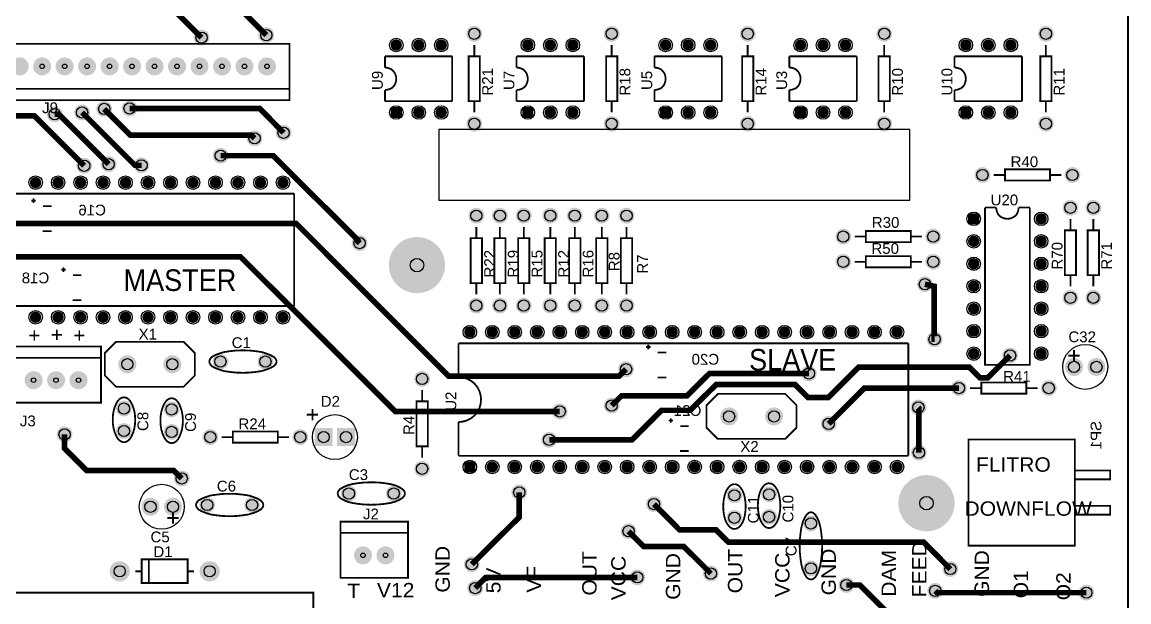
# Model space of a CAD drawing. Header units: inches. Extents: x 15 to 148, y 10 to 111.
# Drawn here: x 134.02 to 141.4, y 101.37 to 105.24 of the extents above; entities that cross this region are included whole.
import ezdxf

# ---------------------------------------------------------------- set-up
doc = ezdxf.new("R2010")
doc.units = ezdxf.units.IN
doc.header["$MEASUREMENT"] = 0
doc.layers.add('12632256', color=7, linetype='Continuous')
doc.layers.add('BLK_12AWG', color=7, linetype='Continuous')

# ---------------------------------------------------------------- blocks, each defined once
blk = doc.blocks.new('EPAD')
at = {"const_width": 0.5}
blk.add_lwpolyline([(-0.25, 0, 1), (0.25, 0, 1)], format="xyb", close=True, dxfattribs=at)
blk = doc.blocks.new('RPAD')
blk.add_trace([(-0.5, -0.5), (-0.5, 0.5), (0.5, -0.5), (0.5, 0.5)])
blk = doc.blocks.new('Tarjeta')
for points, const_width in [([(133.6854, 102.1532), (139.7294, 102.1532), (139.7294, 106.8212), (133.6854, 106.8212), (133.6854, 102.1532)], 0.008), ([(135.8974, 105.1762), (135.5124, 105.5612), (135.3614, 105.5612)], 0.025), ([(135.6094, 105.1652), (135.3704, 105.4042), (135.1974, 105.4042)], 0.025), ([(133.9004, 104.8872), (136.0004, 104.8872), (136.0004, 105.1372), (133.9004, 105.1372), (133.9004, 104.8872)], 0.008), ([(136.8224, 105.1322), (136.8224, 105.0822)], 0.008), ([(137.4334, 105.1322), (137.4334, 105.0822)], 0.008), ([(138.0384, 105.1322), (138.0384, 105.0822)], 0.008), ([(138.6454, 105.1322), (138.6454, 105.0822)], 0.008), ([(139.3644, 105.1322), (139.3644, 105.0822)], 0.008), ([(136.4254, 105.0322), (136.4254, 105.0822)], 0.008), ([(136.4254, 105.0822), (136.7244, 105.0822)], 0.008), ([(136.7244, 104.8822), (136.7244, 105.0822)], 0.008), ([(136.7974, 104.8822), (136.8474, 104.8822), (136.8474, 105.0822), (136.7974, 105.0822), (136.7974, 104.8822)], 0.008), ([(137.0104, 105.0322), (137.0104, 105.0822)], 0.008), ([(137.0104, 105.0822), (137.3104, 105.0822)], 0.008), ([(137.3104, 104.8822), (137.3104, 105.0822)], 0.008), ([(137.4084, 104.8822), (137.4584, 104.8822), (137.4584, 105.0822), (137.4084, 105.0822), (137.4084, 104.8822)], 0.008), ([(137.6234, 105.0322), (137.6234, 105.0822)], 0.008), ([(137.6234, 105.0822), (137.9234, 105.0822)], 0.008), ([(137.9234, 104.8822), (137.9234, 105.0822)], 0.008), ([(138.0134, 104.8822), (138.0634, 104.8822), (138.0634, 105.0822), (138.0134, 105.0822), (138.0134, 104.8822)], 0.008), ([(138.2234, 105.0322), (138.2234, 105.0822)], 0.008), ([(138.2234, 105.0822), (138.5234, 105.0822)], 0.008), ([(138.5234, 104.8822), (138.5234, 105.0822)], 0.008), ([(138.6204, 104.8822), (138.6704, 104.8822), (138.6704, 105.0822), (138.6204, 105.0822), (138.6204, 104.8822)], 0.008), ([(138.9584, 105.0322), (138.9584, 105.0822)], 0.008), ([(138.9584, 105.0822), (139.2584, 105.0822)], 0.008), ([(139.2584, 104.8822), (139.2584, 105.0822)], 0.008), ([(139.3394, 104.8822), (139.3894, 104.8822), (139.3894, 105.0822), (139.3394, 105.0822), (139.3394, 104.8822)], 0.008), ([(136.4754, 104.9822), (136.4744, 104.9922), (136.4714, 105.0022), (136.4674, 105.0102), (136.4614, 105.0172), (136.4544, 105.0242), (136.4454, 105.0282), (136.4354, 105.0312), (136.4254, 105.0322)], 0.008), ([(137.0604, 104.9822), (137.0594, 104.9922), (137.0564, 105.0022), (137.0524, 105.0102), (137.0464, 105.0172), (137.0394, 105.0242), (137.0304, 105.0282), (137.0204, 105.0312), (137.0104, 105.0322)], 0.008), ([(137.6734, 104.9822), (137.6724, 104.9922), (137.6694, 105.0022), (137.6654, 105.0102), (137.6594, 105.0172), (137.6524, 105.0242), (137.6434, 105.0282), (137.6334, 105.0312), (137.6234, 105.0322)], 0.008), ([(138.2734, 104.9822), (138.2724, 104.9922), (138.2694, 105.0022), (138.2654, 105.0102), (138.2594, 105.0172), (138.2524, 105.0242), (138.2434, 105.0282), (138.2334, 105.0312), (138.2234, 105.0322)], 0.008), ([(139.0084, 104.9822), (139.0074, 104.9922), (139.0044, 105.0022), (139.0004, 105.0102), (138.9944, 105.0172), (138.9874, 105.0242), (138.9784, 105.0282), (138.9684, 105.0312), (138.9584, 105.0322)], 0.008), ([(136.4754, 104.9822), (136.4744, 104.9722), (136.4714, 104.9622), (136.4674, 104.9532), (136.4614, 104.9462), (136.4544, 104.9402), (136.4454, 104.9362), (136.4354, 104.9332), (136.4254, 104.9322)], 0.008), ([(137.0604, 104.9822), (137.0594, 104.9722), (137.0564, 104.9622), (137.0524, 104.9532), (137.0464, 104.9462), (137.0394, 104.9402), (137.0304, 104.9362), (137.0204, 104.9332), (137.0104, 104.9322)], 0.008), ([(137.6734, 104.9822), (137.6724, 104.9722), (137.6694, 104.9622), (137.6654, 104.9532), (137.6594, 104.9462), (137.6524, 104.9402), (137.6434, 104.9362), (137.6334, 104.9332), (137.6234, 104.9322)], 0.008), ([(138.2734, 104.9822), (138.2724, 104.9722), (138.2694, 104.9622), (138.2654, 104.9532), (138.2594, 104.9462), (138.2524, 104.9402), (138.2434, 104.9362), (138.2334, 104.9332), (138.2234, 104.9322)], 0.008), ([(139.0084, 104.9822), (139.0074, 104.9722), (139.0044, 104.9622), (139.0004, 104.9532), (138.9944, 104.9462), (138.9874, 104.9402), (138.9784, 104.9362), (138.9684, 104.9332), (138.9584, 104.9322)], 0.008), ([(136.0004, 104.9372), (133.9004, 104.9372)], 0.008), ([(136.4254, 104.8822), (136.4254, 104.9322)], 0.008), ([(137.0104, 104.8822), (137.0104, 104.9322)], 0.008), ([(137.6234, 104.8822), (137.6234, 104.9322)], 0.008), ([(138.2234, 104.8822), (138.2234, 104.9322)], 0.008), ([(138.9584, 104.8822), (138.9584, 104.9322)], 0.008), ([(136.4254, 104.8822), (136.7244, 104.8822)], 0.008), ([(136.8224, 104.8822), (136.8224, 104.8322)], 0.008), ([(137.0104, 104.8822), (137.3104, 104.8822)], 0.008), ([(137.4334, 104.8822), (137.4334, 104.8322)], 0.008), ([(137.6234, 104.8822), (137.9234, 104.8822)], 0.008), ([(138.0384, 104.8822), (138.0384, 104.8322)], 0.008), ([(138.2234, 104.8822), (138.5234, 104.8822)], 0.008), ([(138.6454, 104.8822), (138.6454, 104.8322)], 0.008), ([(138.9584, 104.8822), (139.2584, 104.8822)], 0.008), ([(139.3644, 104.8822), (139.3644, 104.8322)], 0.008), ([(135.1964, 104.6022), (134.9744, 104.8242), (134.9564, 104.8242)], 0.025), ([(135.3424, 104.5972), (135.3134, 104.5972), (135.0784, 104.8322)], 0.025), ([(135.1764, 104.8482), (135.2934, 104.7312), (135.8304, 104.7312), (135.8454, 104.7172)], 0.025), ([(135.2894, 104.8502), (135.8674, 104.8502), (135.9744, 104.7422)], 0.025), ([(135.0874, 104.5952), (134.8654, 104.8172), (134.7044, 104.8172)], 0.025), ([(135.6944, 104.6402), (135.9274, 104.6402), (136.3044, 104.2652), (136.3044, 104.2592), (136.3124, 104.2512)], 0.025), ([(139.1324, 104.5542), (139.1824, 104.5542)], 0.008), ([(139.1824, 104.5292), (139.3824, 104.5292), (139.3824, 104.5792), (139.1824, 104.5792), (139.1824, 104.5292)], 0.008), ([(139.3824, 104.5542), (139.4324, 104.5542)], 0.008), ([(134.0214, 104.4712), (136.0214, 104.4712)], 0.008), ([(134.8724, 104.4402), (134.8524, 104.4402)], 0.008), ([(134.8624, 104.4302), (134.8624, 104.4502)], 0.008), ([(136.0214, 104.4712), (136.0214, 103.9712)], 0.008), ([(134.9424, 104.4152), (134.9044, 104.4152)], 0.008), ([(139.0934, 104.4092), (139.1434, 104.4092)], 0.008), ([(139.0934, 104.4092), (139.0934, 103.7092), (139.2934, 103.7092), (139.2934, 104.4092)], 0.008), ([(139.1934, 104.3592), (139.1834, 104.3602), (139.1734, 104.3632), (139.1644, 104.3672), (139.1574, 104.3732), (139.1514, 104.3802), (139.1474, 104.3892), (139.1444, 104.3992), (139.1434, 104.4092)], 0.008), ([(139.1934, 104.3592), (139.2034, 104.3602), (139.2134, 104.3632), (139.2214, 104.3672), (139.2294, 104.3732), (139.2354, 104.3802), (139.2394, 104.3892), (139.2424, 104.3992), (139.2434, 104.4092)], 0.008), ([(139.2434, 104.4092), (139.2934, 104.4092)], 0.008), ([(134.6664, 104.3732), (134.6664, 104.2922), (134.7684, 104.1902), (135.7824, 104.1902), (136.4714, 103.5022), (137.2024, 103.5022)], 0.025), ([(134.7734, 104.3382), (136.0304, 104.3382), (136.7084, 103.6592), (137.4664, 103.6592), (137.4974, 103.6902)], 0.025), ([(139.4734, 104.3082), (139.4734, 104.3582)], 0.008), ([(139.5754, 104.3582), (139.5754, 104.3082)], 0.008), ([(134.9424, 104.3042), (134.9034, 104.3042)], 0.008), ([(136.8314, 104.3232), (136.8314, 104.2732)], 0.008), ([(136.9364, 104.3232), (136.9364, 104.2732)], 0.008), ([(137.0424, 104.3232), (137.0424, 104.2732)], 0.008), ([(137.1604, 104.3232), (137.1604, 104.2732)], 0.008), ([(137.2694, 104.3232), (137.2694, 104.2732)], 0.008), ([(137.3894, 104.2732), (137.3894, 104.3232)], 0.008), ([(137.4994, 104.2732), (137.4994, 104.3232)], 0.008), ([(138.5634, 104.2552), (138.7634, 104.2552), (138.7634, 104.3052), (138.5634, 104.3052), (138.5634, 104.2552)], 0.008), ([(139.4484, 104.1082), (139.4984, 104.1082), (139.4984, 104.3082), (139.4484, 104.3082), (139.4484, 104.1082)], 0.008), ([(139.5504, 104.1082), (139.6004, 104.1082), (139.6004, 104.3082), (139.5504, 104.3082), (139.5504, 104.1082)], 0.008), ([(136.8064, 104.0732), (136.8564, 104.0732), (136.8564, 104.2732), (136.8064, 104.2732), (136.8064, 104.0732)], 0.008), ([(136.9114, 104.0732), (136.9614, 104.0732), (136.9614, 104.2732), (136.9114, 104.2732), (136.9114, 104.0732)], 0.008), ([(137.0174, 104.0732), (137.0674, 104.0732), (137.0674, 104.2732), (137.0174, 104.2732), (137.0174, 104.0732)], 0.008), ([(137.1354, 104.0732), (137.1854, 104.0732), (137.1854, 104.2732), (137.1354, 104.2732), (137.1354, 104.0732)], 0.008), ([(137.2444, 104.0732), (137.2944, 104.0732), (137.2944, 104.2732), (137.2444, 104.2732), (137.2444, 104.0732)], 0.008), ([(137.3644, 104.0732), (137.4144, 104.0732), (137.4144, 104.2732), (137.3644, 104.2732), (137.3644, 104.0732)], 0.008), ([(137.4744, 104.0732), (137.5244, 104.0732), (137.5244, 104.2732), (137.4744, 104.2732), (137.4744, 104.0732)], 0.008), ([(138.5634, 104.2802), (138.5134, 104.2802)], 0.008), ([(138.8134, 104.2802), (138.7634, 104.2802)], 0.008), ([(138.5634, 104.1432), (138.7634, 104.1432), (138.7634, 104.1932), (138.5634, 104.1932), (138.5634, 104.1432)], 0.008), ([(134.9954, 104.1232), (134.9954, 104.1432)], 0.008), ([(138.5134, 104.1682), (138.5634, 104.1682)], 0.008), ([(138.7634, 104.1682), (138.8134, 104.1682)], 0.008), ([(135.0054, 104.1332), (134.9854, 104.1332)], 0.008), ([(135.0754, 104.1082), (135.0374, 104.1082)], 0.008), ([(139.4734, 104.0582), (139.4734, 104.1082)], 0.008), ([(139.5754, 104.1082), (139.5754, 104.0582)], 0.008), ([(136.8314, 104.0732), (136.8314, 104.0232)], 0.008), ([(136.9364, 104.0732), (136.9364, 104.0232)], 0.008), ([(137.0424, 104.0732), (137.0424, 104.0232)], 0.008), ([(137.1604, 104.0732), (137.1604, 104.0232)], 0.008), ([(137.2694, 104.0732), (137.2694, 104.0232)], 0.008), ([(137.3894, 104.0232), (137.3894, 104.0732)], 0.008), ([(137.4994, 104.0232), (137.4994, 104.0732)], 0.008), ([(138.8264, 104.0682), (138.8674, 104.0592), (138.8674, 103.8232), (138.8694, 103.8232)], 0.025), ([(135.0754, 103.9972), (135.0364, 103.9972)], 0.008), ([(134.0214, 103.9712), (136.0214, 103.9712)], 0.008), ([(135.2294, 103.8122), (135.5294, 103.8122), (135.5794, 103.7622), (135.5794, 103.6622), (135.5294, 103.6122), (135.2294, 103.6122), (135.1794, 103.6622), (135.1794, 103.7622), (135.2294, 103.8122)], 0.008), ([(136.7524, 103.6552), (136.7524, 103.8052)], 0.008), ([(136.7524, 103.8052), (138.7524, 103.8052)], 0.008), ([(137.5964, 103.7792), (137.5964, 103.7992)], 0.008), ([(138.7524, 103.8052), (138.7524, 103.3052)], 0.008), ([(134.2624, 103.5412), (135.1624, 103.5412), (135.1624, 103.7912), (134.2624, 103.7912), (134.2624, 103.5412)], 0.008), ([(135.6434, 103.7242), (135.6464, 103.7342), (135.6544, 103.7442), (135.6684, 103.7522), (135.6864, 103.7592), (135.7084, 103.7662), (135.7344, 103.7702), (135.7624, 103.7732), (135.7934, 103.7742)], 0.008), ([(135.9434, 103.7242), (135.9404, 103.7342), (135.9314, 103.7442), (135.9174, 103.7522), (135.8994, 103.7592), (135.8774, 103.7662), (135.8524, 103.7702), (135.8244, 103.7732), (135.7934, 103.7742)], 0.008), ([(137.1554, 103.3762), (137.5244, 103.3762), (137.6554, 103.5072), (137.7824, 103.5072), (137.8984, 103.6222), (138.2484, 103.6222), (138.3064, 103.5642), (138.3964, 103.5642), (138.5314, 103.6992), (139.0244, 103.6992), (139.0724, 103.6512), (139.1054, 103.6512), (139.2054, 103.7512)], 0.025), ([(137.6064, 103.7892), (137.5864, 103.7892)], 0.008), ([(137.6764, 103.7642), (137.6384, 103.7642)], 0.008), ([(139.4644, 103.7502), (139.5144, 103.7502)], 0.008), ([(139.4894, 103.7752), (139.4894, 103.7252)], 0.008), ([(134.2624, 103.7412), (135.1624, 103.7412)], 0.008), ([(135.6434, 103.7242), (135.6464, 103.7142), (135.6544, 103.7042), (135.6684, 103.6962), (135.6864, 103.6892), (135.7084, 103.6822), (135.7344, 103.6782), (135.7624, 103.6752), (135.7934, 103.6742)], 0.008), ([(135.9434, 103.7242), (135.9404, 103.7142), (135.9314, 103.7042), (135.9174, 103.6962), (135.8994, 103.6892), (135.8774, 103.6822), (135.8524, 103.6782), (135.8244, 103.6752), (135.7934, 103.6742)], 0.008), ([(136.8524, 103.5552), (136.8504, 103.5752), (136.8444, 103.5942), (136.8354, 103.6112), (136.8234, 103.6262), (136.8084, 103.6382), (136.7914, 103.6472), (136.7724, 103.6532), (136.7524, 103.6552)], 0.008), ([(138.3104, 103.6712), (137.8684, 103.6712), (137.7694, 103.5722), (137.4774, 103.5722), (137.4334, 103.5282)], 0.025), ([(137.6764, 103.6532), (137.6374, 103.6532)], 0.008), ([(138.9774, 103.6062), (138.5574, 103.6062), (138.3984, 103.4472)], 0.025), ([(139.0274, 103.6062), (139.0774, 103.6062)], 0.008), ([(139.0774, 103.5812), (139.2774, 103.5812), (139.2774, 103.6312), (139.0774, 103.6312), (139.0774, 103.5812)], 0.008), ([(139.2774, 103.6062), (139.3274, 103.6062)], 0.008), ([(135.2644, 103.5652), (135.2544, 103.5632), (135.2444, 103.5572), (135.2364, 103.5482), (135.2294, 103.5362), (135.2234, 103.5212), (135.2184, 103.5042), (135.2154, 103.4852), (135.2144, 103.4652)], 0.008), ([(135.2644, 103.5652), (135.2744, 103.5632), (135.2844, 103.5572), (135.2924, 103.5482), (135.2994, 103.5362), (135.3054, 103.5212), (135.3104, 103.5042), (135.3134, 103.4852), (135.3144, 103.4652)], 0.008), ([(135.4764, 103.5612), (135.4664, 103.5592), (135.4564, 103.5532), (135.4484, 103.5442), (135.4414, 103.5322), (135.4354, 103.5172), (135.4304, 103.5002), (135.4274, 103.4812), (135.4264, 103.4612)], 0.008), ([(135.4764, 103.5612), (135.4864, 103.5592), (135.4964, 103.5532), (135.5044, 103.5442), (135.5114, 103.5322), (135.5174, 103.5172), (135.5224, 103.5002), (135.5254, 103.4812), (135.5264, 103.4612)], 0.008), ([(136.5904, 103.5472), (136.5904, 103.5972)], 0.008), ([(136.8524, 103.5552), (136.8504, 103.5342), (136.8444, 103.5152), (136.8354, 103.4982), (136.8234, 103.4842), (136.8084, 103.4722), (136.7914, 103.4632), (136.7724, 103.4572), (136.7524, 103.4552)], 0.008), ([(138.2054, 103.3802), (137.9054, 103.3802), (137.8554, 103.4302), (137.8554, 103.5302), (137.9054, 103.5802), (138.2054, 103.5802), (138.2554, 103.5302), (138.2554, 103.4302), (138.2054, 103.3802)], 0.008), ([(136.1024, 103.5132), (136.1024, 103.4632)], 0.008), ([(136.5654, 103.3472), (136.6154, 103.3472), (136.6154, 103.5472), (136.5654, 103.5472), (136.5654, 103.3472)], 0.008), ([(138.7994, 103.3192), (138.7994, 103.5182), (138.7974, 103.5202)], 0.025), ([(135.2644, 103.3652), (135.2544, 103.3672), (135.2444, 103.3732), (135.2364, 103.3822), (135.2294, 103.3942), (135.2234, 103.4092), (135.2184, 103.4262), (135.2154, 103.4452), (135.2144, 103.4652)], 0.008), ([(135.2644, 103.3652), (135.2744, 103.3672), (135.2844, 103.3732), (135.2924, 103.3822), (135.2994, 103.3942), (135.3054, 103.4092), (135.3104, 103.4262), (135.3134, 103.4452), (135.3144, 103.4652)], 0.008), ([(135.4764, 103.3612), (135.4664, 103.3632), (135.4564, 103.3692), (135.4484, 103.3782), (135.4414, 103.3902), (135.4354, 103.4052), (135.4304, 103.4222), (135.4274, 103.4412), (135.4264, 103.4612)], 0.008), ([(135.4764, 103.3612), (135.4864, 103.3632), (135.4964, 103.3692), (135.5044, 103.3782), (135.5114, 103.3902), (135.5174, 103.4052), (135.5224, 103.4222), (135.5254, 103.4412), (135.5264, 103.4612)], 0.008), ([(136.0774, 103.4882), (136.1274, 103.4882)], 0.008), ([(136.7524, 103.3052), (136.7524, 103.4552)], 0.008), ([(137.7064, 103.4622), (137.6864, 103.4622)], 0.008), ([(137.6964, 103.4522), (137.6964, 103.4722)], 0.008), ([(135.0004, 103.4002), (135.0004, 103.3382), (135.0994, 103.2392), (135.4854, 103.2392), (135.5214, 103.2042)], 0.025), ([(135.7484, 103.3632), (135.9484, 103.3632), (135.9484, 103.4132), (135.7484, 103.4132), (135.7484, 103.3632)], 0.008), ([(137.7764, 103.4372), (137.7384, 103.4372)], 0.008), ([(135.6984, 103.3882), (135.7484, 103.3882)], 0.008), ([(135.9484, 103.3882), (135.9984, 103.3882)], 0.008), ([(139.0204, 102.9052), (139.4934, 102.9052), (139.4934, 103.3772), (139.0204, 103.3772), (139.0204, 102.9052)], 0.008), ([(136.5904, 103.2972), (136.5904, 103.3472)], 0.008), ([(137.7764, 103.3262), (137.7374, 103.3262)], 0.008), ([(136.7524, 103.3052), (138.7524, 103.3052)], 0.008), ([(139.4934, 103.2002), (139.6504, 103.2002), (139.6504, 103.2392), (139.4934, 103.2392), (139.4934, 103.2002)], 0.008), ([(136.2144, 103.1372), (136.2174, 103.1472), (136.2254, 103.1572), (136.2394, 103.1652), (136.2574, 103.1732), (136.2794, 103.1792), (136.3054, 103.1832), (136.3334, 103.1862), (136.3644, 103.1872)], 0.008), ([(136.5144, 103.1372), (136.5114, 103.1472), (136.5024, 103.1572), (136.4894, 103.1652), (136.4714, 103.1732), (136.4494, 103.1792), (136.4234, 103.1832), (136.3954, 103.1862), (136.3644, 103.1872)], 0.008), ([(137.9794, 103.1792), (137.9694, 103.1772), (137.9594, 103.1712), (137.9514, 103.1622), (137.9434, 103.1502), (137.9374, 103.1352), (137.9334, 103.1182), (137.9304, 103.0992), (137.9294, 103.0792)], 0.008), ([(137.9794, 103.1792), (137.9894, 103.1772), (137.9994, 103.1712), (138.0074, 103.1622), (138.0154, 103.1502), (138.0214, 103.1352), (138.0254, 103.1182), (138.0284, 103.0992), (138.0294, 103.0792)], 0.008), ([(138.1334, 103.1832), (138.1234, 103.1812), (138.1134, 103.1752), (138.1054, 103.1662), (138.0974, 103.1542), (138.0914, 103.1392), (138.0874, 103.1222), (138.0844, 103.1032), (138.0834, 103.0832)], 0.008), ([(138.1334, 103.1832), (138.1434, 103.1812), (138.1534, 103.1752), (138.1614, 103.1662), (138.1694, 103.1542), (138.1754, 103.1392), (138.1794, 103.1222), (138.1824, 103.1032), (138.1834, 103.0832)], 0.008), ([(135.5844, 103.0862), (135.5874, 103.0962), (135.5954, 103.1062), (135.6094, 103.1142), (135.6274, 103.1212), (135.6494, 103.1282), (135.6754, 103.1322), (135.7034, 103.1352), (135.7344, 103.1362)], 0.008), ([(135.8844, 103.0862), (135.8814, 103.0962), (135.8724, 103.1062), (135.8594, 103.1142), (135.8414, 103.1212), (135.8194, 103.1282), (135.7934, 103.1322), (135.7654, 103.1352), (135.7344, 103.1362)], 0.008), ([(136.2144, 103.1372), (136.2174, 103.1272), (136.2254, 103.1172), (136.2394, 103.1092), (136.2574, 103.1012), (136.2794, 103.0952), (136.3054, 103.0912), (136.3334, 103.0882), (136.3644, 103.0872)], 0.008), ([(136.5144, 103.1372), (136.5114, 103.1272), (136.5024, 103.1172), (136.4894, 103.1092), (136.4714, 103.1012), (136.4494, 103.0952), (136.4234, 103.0912), (136.3954, 103.0882), (136.3644, 103.0872)], 0.008), ([(136.8114, 102.8222), (137.0224, 103.0322), (137.0224, 103.1422)], 0.025), ([(135.5844, 103.0862), (135.5874, 103.0762), (135.5954, 103.0662), (135.6094, 103.0582), (135.6274, 103.0512), (135.6494, 103.0442), (135.6754, 103.0402), (135.7034, 103.0372), (135.7344, 103.0362)], 0.008), ([(135.8844, 103.0862), (135.8814, 103.0762), (135.8724, 103.0662), (135.8594, 103.0582), (135.8414, 103.0512), (135.8194, 103.0442), (135.7934, 103.0402), (135.7654, 103.0372), (135.7344, 103.0362)], 0.008), ([(138.9394, 102.8012), (138.8204, 102.9212), (137.9524, 102.9212), (137.8974, 102.9752), (137.7354, 102.9752), (137.6214, 103.0902)], 0.025), ([(137.9794, 102.9792), (137.9694, 102.9812), (137.9594, 102.9872), (137.9514, 102.9962), (137.9434, 103.0082), (137.9374, 103.0232), (137.9334, 103.0402), (137.9304, 103.0592), (137.9294, 103.0792)], 0.008), ([(137.9794, 102.9792), (137.9894, 102.9812), (137.9994, 102.9872), (138.0074, 102.9962), (138.0154, 103.0082), (138.0214, 103.0232), (138.0254, 103.0402), (138.0284, 103.0592), (138.0294, 103.0792)], 0.008), ([(138.1334, 102.9832), (138.1234, 102.9852), (138.1134, 102.9912), (138.1054, 103.0002), (138.0974, 103.0122), (138.0914, 103.0272), (138.0874, 103.0442), (138.0844, 103.0632), (138.0834, 103.0832)], 0.008), ([(138.1334, 102.9832), (138.1434, 102.9852), (138.1534, 102.9912), (138.1614, 103.0002), (138.1694, 103.0122), (138.1754, 103.0272), (138.1794, 103.0442), (138.1824, 103.0632), (138.1834, 103.0832)], 0.008), ([(139.4934, 103.0432), (139.6504, 103.0432), (139.6504, 103.0822), (139.4934, 103.0822), (139.4934, 103.0432)], 0.008), ([(135.5074, 103.0282), (135.4574, 103.0282)], 0.008), ([(135.4824, 103.0032), (135.4824, 103.0532)], 0.008), ([(136.2274, 102.7622), (136.5274, 102.7622), (136.5274, 103.0122), (136.2274, 103.0122), (136.2274, 102.7622)], 0.008), ([(138.3194, 103.0542), (138.3144, 103.0532), (138.3094, 103.0512), (138.2994, 103.0422), (138.2914, 103.0292), (138.2834, 103.0112), (138.2774, 102.9882), (138.2734, 102.9632), (138.2704, 102.9352), (138.2694, 102.9042)], 0.008), ([(138.3194, 103.0542), (138.3244, 103.0532), (138.3294, 103.0512), (138.3394, 103.0422), (138.3474, 103.0292), (138.3554, 103.0112), (138.3614, 102.9882), (138.3654, 102.9632), (138.3684, 102.9352), (138.3694, 102.9042)], 0.008), ([(136.2274, 102.9622), (136.5274, 102.9622)], 0.008), ([(137.8744, 102.7812), (137.7544, 102.9012), (137.5764, 102.9012), (137.5084, 102.9692)], 0.025), ([(138.3194, 102.7542), (138.3094, 102.7572), (138.2994, 102.7652), (138.2914, 102.7792), (138.2834, 102.7972), (138.2774, 102.8192), (138.2734, 102.8452), (138.2704, 102.8732), (138.2694, 102.9042)], 0.008), ([(138.3194, 102.7542), (138.3294, 102.7572), (138.3394, 102.7652), (138.3474, 102.7792), (138.3554, 102.7972), (138.3614, 102.8192), (138.3654, 102.8452), (138.3684, 102.8732), (138.3694, 102.9042)], 0.008), ([(135.3434, 102.7392), (135.5474, 102.7392), (135.5474, 102.8442), (135.3434, 102.8442), (135.3434, 102.7392)], 0.008), ([(135.3754, 102.8432), (135.3754, 102.7402)], 0.008), ([(135.3154, 102.7912), (135.3434, 102.7912)], 0.008), ([(135.5474, 102.7912), (135.5754, 102.7912)], 0.008), ([(137.5474, 102.7642), (136.8734, 102.7642), (136.8264, 102.7162)], 0.025), ([(138.4774, 102.7302), (138.5374, 102.7302), (138.6504, 102.6172), (138.7104, 102.5572), (139.2524, 102.5572)], 0.025), ([(134.7284, 102.2082), (136.1064, 102.2082), (136.1064, 102.6962), (134.7284, 102.6962), (134.7284, 102.2082)], 0.008), ([(139.5444, 102.6962), (138.8804, 102.6962), (138.8724, 102.7042)], 0.025)]:
    blk.add_lwpolyline(points, dxfattribs=dict(const_width=const_width))
blk.add_lwpolyline([(136.6644, 104.4422), (138.7594, 104.4422), (138.7594, 104.7562), (136.6644, 104.7562), (136.6644, 104.4422)])
for centre, radius in [((135.6094, 105.1652), 0.025), ((135.8974, 105.1762), 0.025), ((136.8224, 105.1822), 0.025), ((137.4334, 105.1822), 0.025), ((138.0384, 105.1822), 0.025), ((138.6454, 105.1822), 0.025), ((139.3644, 105.1822), 0.025), ((136.4754, 105.1322), 0.03), ((136.5754, 105.1322), 0.03), ((136.6754, 105.1322), 0.03), ((137.0604, 105.1322), 0.03), ((137.1604, 105.1322), 0.03), ((137.2604, 105.1322), 0.03), ((137.6734, 105.1322), 0.03), ((137.7734, 105.1322), 0.03), ((137.8734, 105.1322), 0.03), ((138.2734, 105.1322), 0.03), ((138.3734, 105.1322), 0.03), ((138.4734, 105.1322), 0.03), ((139.0084, 105.1322), 0.03), ((139.1084, 105.1322), 0.03), ((139.2084, 105.1322), 0.03), ((134.9004, 105.0372), 0.01), ((135.0004, 105.0372), 0.01), ((135.1004, 105.0372), 0.01), ((135.2004, 105.0372), 0.01), ((135.3004, 105.0372), 0.01), ((135.4004, 105.0372), 0.01), ((135.5004, 105.0372), 0.01), ((135.6004, 105.0372), 0.01), ((135.7004, 105.0372), 0.01), ((135.8004, 105.0372), 0.01), ((135.9004, 105.0372), 0.01), ((134.9564, 104.8242), 0.025), ((135.0784, 104.8322), 0.025), ((135.1764, 104.8482), 0.025), ((135.2894, 104.8502), 0.025), ((136.4754, 104.8322), 0.03), ((136.5754, 104.8322), 0.03), ((136.6754, 104.8322), 0.03), ((137.0604, 104.8322), 0.03), ((137.1604, 104.8322), 0.03), ((137.2604, 104.8322), 0.03), ((137.6734, 104.8322), 0.03), ((137.7734, 104.8322), 0.03), ((137.8734, 104.8322), 0.03), ((138.2734, 104.8322), 0.03), ((138.3734, 104.8322), 0.03), ((138.4734, 104.8322), 0.03), ((139.0084, 104.8322), 0.03), ((139.1084, 104.8322), 0.03), ((139.2084, 104.8322), 0.03), ((136.8224, 104.7822), 0.025), ((137.4334, 104.7822), 0.025), ((138.0384, 104.7822), 0.025), ((138.6454, 104.7822), 0.025), ((139.3644, 104.7822), 0.025), ((135.8454, 104.7172), 0.025), ((135.9744, 104.7422), 0.025), ((135.6944, 104.6402), 0.025), ((135.0874, 104.5952), 0.025), ((135.1964, 104.6022), 0.025), ((135.3424, 104.5972), 0.025), ((134.8714, 104.5202), 0.03), ((134.9714, 104.5202), 0.03), ((135.0714, 104.5202), 0.03), ((135.1714, 104.5202), 0.03), ((135.2714, 104.5202), 0.03), ((135.3714, 104.5202), 0.03), ((135.4714, 104.5202), 0.03), ((135.5714, 104.5202), 0.03), ((135.6714, 104.5202), 0.03), ((135.7714, 104.5202), 0.03), ((135.8714, 104.5202), 0.03), ((135.9714, 104.5202), 0.03), ((139.0824, 104.5542), 0.025), ((139.4824, 104.5542), 0.025), ((136.8314, 104.3732), 0.025), ((136.9364, 104.3732), 0.025), ((137.0424, 104.3732), 0.025), ((137.1604, 104.3732), 0.025), ((137.2694, 104.3732), 0.025), ((137.3894, 104.3732), 0.025), ((137.4994, 104.3732), 0.025), ((139.4734, 104.4082), 0.025), ((139.5754, 104.4082), 0.025), ((139.0434, 104.3592), 0.03), ((139.3434, 104.3592), 0.03), ((138.4634, 104.2802), 0.025), ((138.8634, 104.2802), 0.025), ((136.3124, 104.2512), 0.025), ((139.0434, 104.2592), 0.03), ((139.3434, 104.2592), 0.03), ((136.5674, 104.1532), 0.03), ((138.4634, 104.1682), 0.025), ((138.8634, 104.1682), 0.025), ((139.0434, 104.1592), 0.03), ((139.3434, 104.1592), 0.03), ((138.8264, 104.0682), 0.025), ((139.0434, 104.0592), 0.03), ((139.3434, 104.0592), 0.03), ((139.4734, 104.0082), 0.025), ((139.5754, 104.0082), 0.025), ((134.8714, 103.9212), 0.03), ((134.9714, 103.9212), 0.03), ((135.0714, 103.9212), 0.03), ((135.1714, 103.9212), 0.03), ((135.2714, 103.9212), 0.03), ((135.3714, 103.9212), 0.03), ((135.4714, 103.9212), 0.03), ((135.5714, 103.9212), 0.03), ((135.6714, 103.9212), 0.03), ((135.7714, 103.9212), 0.03), ((135.8714, 103.9212), 0.03), ((135.9714, 103.9212), 0.03), ((136.8314, 103.9732), 0.025), ((136.9364, 103.9732), 0.025), ((137.0424, 103.9732), 0.025), ((137.1604, 103.9732), 0.025), ((137.2694, 103.9732), 0.025), ((137.3894, 103.9732), 0.025), ((137.4994, 103.9732), 0.025), ((139.0434, 103.9592), 0.03), ((139.3434, 103.9592), 0.03), ((136.8024, 103.8552), 0.03), ((136.9024, 103.8552), 0.03), ((137.0024, 103.8552), 0.03), ((137.1024, 103.8552), 0.03), ((137.2024, 103.8552), 0.03), ((137.3024, 103.8552), 0.03), ((137.4024, 103.8552), 0.03), ((137.5024, 103.8552), 0.03), ((137.6024, 103.8552), 0.03), ((137.7024, 103.8552), 0.03), ((137.8024, 103.8552), 0.03), ((137.9024, 103.8552), 0.03), ((138.0024, 103.8552), 0.03), ((138.1024, 103.8552), 0.03), ((138.2024, 103.8552), 0.03), ((138.3024, 103.8552), 0.03), ((138.4024, 103.8552), 0.03), ((138.5024, 103.8552), 0.03), ((138.6024, 103.8552), 0.03), ((138.7024, 103.8552), 0.03), ((139.0434, 103.8592), 0.03), ((139.3434, 103.8592), 0.03), ((138.8694, 103.8232), 0.025), ((139.0434, 103.7592), 0.03), ((139.2054, 103.7512), 0.025), ((139.3434, 103.7592), 0.03), ((135.2794, 103.7122), 0.025), ((135.4794, 103.7122), 0.025), ((135.6934, 103.7242), 0.025), ((135.8934, 103.7242), 0.025), ((137.4974, 103.6902), 0.025), ((139.4894, 103.7002), 0.025), ((139.5894, 103.7002), 0.025), ((136.5904, 103.6472), 0.025), ((138.3104, 103.6712), 0.025), ((134.8624, 103.6412), 0.01), ((134.9624, 103.6412), 0.01), ((135.0624, 103.6412), 0.01), ((138.9774, 103.6062), 0.025), ((139.3774, 103.6062), 0.025), ((135.2644, 103.5152), 0.025), ((135.4764, 103.5112), 0.025), ((137.2024, 103.5022), 0.025), ((137.4334, 103.5282), 0.025), ((138.7974, 103.5202), 0.025), ((137.9554, 103.4802), 0.025), ((138.1554, 103.4802), 0.025), ((138.3984, 103.4472), 0.025), ((135.0004, 103.4002), 0.025), ((135.2644, 103.4152), 0.025), ((135.4764, 103.4112), 0.025), ((135.6484, 103.3882), 0.025), ((136.0484, 103.3882), 0.025), ((136.1524, 103.3882), 0.025), ((136.2524, 103.3882), 0.025), ((137.1554, 103.3762), 0.025), ((138.7994, 103.3192), 0.025), ((136.5904, 103.2472), 0.025), ((136.8024, 103.2552), 0.03), ((136.9024, 103.2552), 0.03), ((137.0024, 103.2552), 0.03), ((137.1024, 103.2552), 0.03), ((137.2024, 103.2552), 0.03), ((137.3024, 103.2552), 0.03), ((137.4024, 103.2552), 0.03), ((137.5024, 103.2552), 0.03), ((137.6024, 103.2552), 0.03), ((137.7024, 103.2552), 0.03), ((137.8024, 103.2552), 0.03), ((137.9024, 103.2552), 0.03), ((138.0024, 103.2552), 0.03), ((138.1024, 103.2552), 0.03), ((138.2024, 103.2552), 0.03), ((138.3024, 103.2552), 0.03), ((138.4024, 103.2552), 0.03), ((138.5024, 103.2552), 0.03), ((138.6024, 103.2552), 0.03), ((138.7024, 103.2552), 0.03), ((135.5214, 103.2042), 0.025), ((137.0224, 103.1422), 0.025), ((136.2644, 103.1372), 0.025), ((136.4644, 103.1372), 0.025), ((137.6214, 103.0902), 0.025), ((137.9794, 103.1292), 0.025), ((138.1334, 103.1332), 0.025), ((138.8334, 103.0942), 0.03), ((135.3824, 103.0782), 0.025), ((135.4824, 103.0782), 0.025), ((135.6344, 103.0862), 0.025), ((135.8344, 103.0862), 0.025), ((137.9794, 103.0292), 0.025), ((138.1334, 103.0332), 0.025), ((138.3194, 103.0042), 0.025), ((137.5084, 102.9692), 0.025), ((136.3274, 102.8622), 0.01), ((136.4274, 102.8622), 0.01), ((136.8114, 102.8222), 0.025), ((138.3194, 102.8042), 0.025), ((138.9394, 102.8012), 0.025), ((135.2454, 102.7912), 0.025), ((135.6454, 102.7912), 0.025), ((137.5474, 102.7642), 0.025), ((137.8744, 102.7812), 0.025), ((136.8264, 102.7162), 0.025), ((138.4774, 102.7302), 0.025), ((138.8724, 102.7042), 0.025), ((139.5444, 102.6962), 0.025)]:
    blk.add_circle(centre, radius)
at = {"layer": '12632256'}
for centre, radius in [((139.5394, 103.7002), 0.1), ((136.2024, 103.3882), 0.1), ((136.2024, 103.3882), 0), ((135.4324, 103.0782), 0.1)]:
    blk.add_circle(centre, radius, dxfattribs=at)
for name, p, xscale, yscale in [('EPAD', (135.6094, 105.1652), 0.07, 0.07), ('EPAD', (135.8974, 105.1762), 0.07, 0.07), ('EPAD', (136.8224, 105.1822), 0.07, 0.07), ('EPAD', (137.4334, 105.1822), 0.07, 0.07), ('EPAD', (138.0384, 105.1822), 0.07, 0.07), ('EPAD', (138.6454, 105.1822), 0.07, 0.07), ('EPAD', (139.3644, 105.1822), 0.07, 0.07), ('EPAD', (136.4754, 105.1322), 0.05, 0.05), ('EPAD', (136.5754, 105.1322), 0.05, 0.05), ('EPAD', (136.6754, 105.1322), 0.05, 0.05), ('EPAD', (137.0604, 105.1322), 0.05, 0.05), ('EPAD', (137.1604, 105.1322), 0.05, 0.05), ('EPAD', (137.2604, 105.1322), 0.05, 0.05), ('EPAD', (137.6734, 105.1322), 0.05, 0.05), ('EPAD', (137.7734, 105.1322), 0.05, 0.05), ('EPAD', (137.8734, 105.1322), 0.05, 0.05), ('EPAD', (138.2734, 105.1322), 0.05, 0.05), ('EPAD', (138.3734, 105.1322), 0.05, 0.05), ('EPAD', (138.4734, 105.1322), 0.05, 0.05), ('EPAD', (139.0084, 105.1322), 0.05, 0.05), ('EPAD', (139.1084, 105.1322), 0.05, 0.05), ('EPAD', (139.2084, 105.1322), 0.05, 0.05), ('EPAD', (134.8004, 105.0372), 0.08, 0.08), ('EPAD', (134.9004, 105.0372), 0.08, 0.08), ('EPAD', (135.0004, 105.0372), 0.08, 0.08), ('EPAD', (135.1004, 105.0372), 0.08, 0.08), ('EPAD', (135.2004, 105.0372), 0.08, 0.08), ('EPAD', (135.3004, 105.0372), 0.08, 0.08), ('EPAD', (135.4004, 105.0372), 0.08, 0.08), ('EPAD', (135.5004, 105.0372), 0.08, 0.08), ('EPAD', (135.6004, 105.0372), 0.08, 0.08), ('EPAD', (135.7004, 105.0372), 0.08, 0.08), ('EPAD', (135.8004, 105.0372), 0.08, 0.08), ('EPAD', (135.9004, 105.0372), 0.08, 0.08), ('EPAD', (135.2894, 104.8502), 0.07, 0.07), ('EPAD', (134.9564, 104.8242), 0.07, 0.07), ('EPAD', (135.0784, 104.8322), 0.07, 0.07), ('EPAD', (135.1764, 104.8482), 0.07, 0.07), ('RPAD', (136.4754, 104.8322), 0.05, 0.05), ('EPAD', (136.5754, 104.8322), 0.05, 0.05), ('EPAD', (136.6754, 104.8322), 0.05, 0.05), ('RPAD', (137.0604, 104.8322), 0.05, 0.05), ('EPAD', (137.1604, 104.8322), 0.05, 0.05), ('EPAD', (137.2604, 104.8322), 0.05, 0.05), ('RPAD', (137.6734, 104.8322), 0.05, 0.05), ('EPAD', (137.7734, 104.8322), 0.05, 0.05), ('EPAD', (137.8734, 104.8322), 0.05, 0.05), ('RPAD', (138.2734, 104.8322), 0.05, 0.05), ('EPAD', (138.3734, 104.8322), 0.05, 0.05), ('EPAD', (138.4734, 104.8322), 0.05, 0.05), ('RPAD', (139.0084, 104.8322), 0.05, 0.05), ('EPAD', (139.1084, 104.8322), 0.05, 0.05), ('EPAD', (139.2084, 104.8322), 0.05, 0.05), ('EPAD', (136.8224, 104.7822), 0.07, 0.07), ('EPAD', (137.4334, 104.7822), 0.07, 0.07), ('EPAD', (138.0384, 104.7822), 0.07, 0.07), ('EPAD', (138.6454, 104.7822), 0.07, 0.07), ('EPAD', (139.3644, 104.7822), 0.07, 0.07), ('EPAD', (135.8454, 104.7172), 0.07, 0.07), ('EPAD', (135.9744, 104.7422), 0.07, 0.07), ('EPAD', (135.6944, 104.6402), 0.07, 0.07), ('EPAD', (135.0874, 104.5952), 0.07, 0.07), ('EPAD', (135.1964, 104.6022), 0.07, 0.07), ('EPAD', (135.3424, 104.5972), 0.07, 0.07), ('EPAD', (134.8714, 104.5202), 0.05, 0.05), ('EPAD', (134.9714, 104.5202), 0.05, 0.05), ('EPAD', (135.0714, 104.5202), 0.05, 0.05), ('EPAD', (135.1714, 104.5202), 0.05, 0.05), ('EPAD', (135.2714, 104.5202), 0.05, 0.05), ('EPAD', (135.3714, 104.5202), 0.05, 0.05), ('EPAD', (135.4714, 104.5202), 0.05, 0.05), ('EPAD', (135.5714, 104.5202), 0.05, 0.05), ('EPAD', (135.6714, 104.5202), 0.05, 0.05), ('EPAD', (135.7714, 104.5202), 0.05, 0.05), ('EPAD', (135.8714, 104.5202), 0.05, 0.05), ('EPAD', (135.9714, 104.5202), 0.05, 0.05), ('EPAD', (139.0824, 104.5542), 0.07, 0.07), ('EPAD', (139.4824, 104.5542), 0.07, 0.07), ('EPAD', (139.4734, 104.4082), 0.07, 0.07), ('EPAD', (139.5754, 104.4082), 0.07, 0.07), ('EPAD', (136.8314, 104.3732), 0.07, 0.07), ('EPAD', (136.9364, 104.3732), 0.07, 0.07), ('EPAD', (137.0424, 104.3732), 0.07, 0.07), ('EPAD', (137.1604, 104.3732), 0.07, 0.07), ('EPAD', (137.2694, 104.3732), 0.07, 0.07), ('EPAD', (137.3894, 104.3732), 0.07, 0.07), ('EPAD', (137.4994, 104.3732), 0.07, 0.07), ('EPAD', (139.3434, 104.3592), 0.05, 0.05), ('EPAD', (138.4634, 104.2802), 0.07, 0.07), ('EPAD', (138.8634, 104.2802), 0.07, 0.07), ('EPAD', (136.3124, 104.2512), 0.07, 0.07), ('EPAD', (136.5674, 104.1532), 0.25, 0.25), ('EPAD', (139.0434, 104.2592), 0.05, 0.05), ('EPAD', (139.3434, 104.2592), 0.05, 0.05), ('EPAD', (138.4634, 104.1682), 0.07, 0.07), ('EPAD', (138.8634, 104.1682), 0.07, 0.07), ('EPAD', (139.0434, 104.1592), 0.05, 0.05), ('EPAD', (139.3434, 104.1592), 0.05, 0.05), ('EPAD', (138.8264, 104.0682), 0.07, 0.07), ('EPAD', (139.0434, 104.0592), 0.05, 0.05), ('EPAD', (139.3434, 104.0592), 0.05, 0.05), ('EPAD', (136.8314, 103.9732), 0.07, 0.07), ('EPAD', (136.9364, 103.9732), 0.07, 0.07), ('EPAD', (137.0424, 103.9732), 0.07, 0.07), ('EPAD', (137.1604, 103.9732), 0.07, 0.07), ('EPAD', (137.2694, 103.9732), 0.07, 0.07), ('EPAD', (137.3894, 103.9732), 0.07, 0.07), ('EPAD', (137.4994, 103.9732), 0.07, 0.07), ('EPAD', (139.4734, 104.0082), 0.07, 0.07), ('EPAD', (139.5754, 104.0082), 0.07, 0.07), ('EPAD', (139.0434, 103.9592), 0.05, 0.05), ('EPAD', (139.3434, 103.9592), 0.05, 0.05), ('EPAD', (134.8714, 103.9212), 0.05, 0.05), ('EPAD', (134.9714, 103.9212), 0.05, 0.05), ('EPAD', (135.0714, 103.9212), 0.05, 0.05), ('EPAD', (135.1714, 103.9212), 0.05, 0.05), ('EPAD', (135.2714, 103.9212), 0.05, 0.05), ('EPAD', (135.3714, 103.9212), 0.05, 0.05), ('EPAD', (135.4714, 103.9212), 0.05, 0.05), ('EPAD', (135.5714, 103.9212), 0.05, 0.05), ('EPAD', (135.6714, 103.9212), 0.05, 0.05), ('EPAD', (135.7714, 103.9212), 0.05, 0.05), ('EPAD', (135.8714, 103.9212), 0.05, 0.05), ('EPAD', (135.9714, 103.9212), 0.05, 0.05), ('EPAD', (136.8024, 103.8552), 0.05, 0.05), ('EPAD', (136.9024, 103.8552), 0.05, 0.05), ('EPAD', (137.0024, 103.8552), 0.05, 0.05), ('EPAD', (137.1024, 103.8552), 0.05, 0.05), ('EPAD', (137.2024, 103.8552), 0.05, 0.05), ('EPAD', (137.3024, 103.8552), 0.05, 0.05), ('EPAD', (137.4024, 103.8552), 0.05, 0.05), ('EPAD', (137.5024, 103.8552), 0.05, 0.05), ('EPAD', (137.6024, 103.8552), 0.05, 0.05), ('EPAD', (137.7024, 103.8552), 0.05, 0.05), ('EPAD', (137.8024, 103.8552), 0.05, 0.05), ('EPAD', (137.9024, 103.8552), 0.05, 0.05), ('EPAD', (138.0024, 103.8552), 0.05, 0.05), ('EPAD', (138.1024, 103.8552), 0.05, 0.05), ('EPAD', (138.2024, 103.8552), 0.05, 0.05), ('EPAD', (138.3024, 103.8552), 0.05, 0.05), ('EPAD', (138.4024, 103.8552), 0.05, 0.05), ('EPAD', (138.5024, 103.8552), 0.05, 0.05), ('EPAD', (138.6024, 103.8552), 0.05, 0.05), ('EPAD', (138.7024, 103.8552), 0.05, 0.05), ('EPAD', (138.8694, 103.8232), 0.07, 0.07), ('EPAD', (139.0434, 103.8592), 0.05, 0.05), ('EPAD', (139.3434, 103.8592), 0.05, 0.05), ('EPAD', (135.6934, 103.7242), 0.07, 0.07), ('EPAD', (135.8934, 103.7242), 0.07, 0.07), ('EPAD', (139.0434, 103.7592), 0.05, 0.05), ('EPAD', (139.2054, 103.7512), 0.07, 0.07), ('EPAD', (139.3434, 103.7592), 0.05, 0.05), ('EPAD', (135.2794, 103.7122), 0.08, 0.08), ('EPAD', (135.4794, 103.7122), 0.08, 0.08), ('EPAD', (137.4974, 103.6902), 0.07, 0.07), ('EPAD', (138.3104, 103.6712), 0.07, 0.07), ('EPAD', (139.4894, 103.7002), 0.08, 0.08), ('EPAD', (139.5894, 103.7002), 0.08, 0.08), ('EPAD', (134.8624, 103.6412), 0.08, 0.08), ('EPAD', (134.9624, 103.6412), 0.08, 0.08), ('EPAD', (135.0624, 103.6412), 0.08, 0.08), ('EPAD', (136.5904, 103.6472), 0.07, 0.07), ('EPAD', (138.9774, 103.6062), 0.07, 0.07), ('EPAD', (139.3774, 103.6062), 0.07, 0.07), ('EPAD', (137.4334, 103.5282), 0.07, 0.07), ('EPAD', (135.2644, 103.5152), 0.07, 0.07), ('EPAD', (135.4764, 103.5112), 0.07, 0.07), ('EPAD', (137.2024, 103.5022), 0.07, 0.07), ('EPAD', (137.9554, 103.4802), 0.08, 0.08), ('EPAD', (138.1554, 103.4802), 0.08, 0.08), ('EPAD', (138.7974, 103.5202), 0.07, 0.07), ('EPAD', (138.3984, 103.4472), 0.07, 0.07), ('EPAD', (135.0004, 103.4002), 0.07, 0.07), ('EPAD', (135.2644, 103.4152), 0.07, 0.07), ('EPAD', (135.4764, 103.4112), 0.07, 0.07), ('EPAD', (135.6484, 103.3882), 0.07, 0.07), ('EPAD', (136.0484, 103.3882), 0.07, 0.07), ('RPAD', (136.1524, 103.3882), 0.08, 0.08), ('RPAD', (136.2524, 103.3882), 0.08, 0.08), ('EPAD', (137.1554, 103.3762), 0.07, 0.07), ('EPAD', (138.7994, 103.3192), 0.07, 0.07), ('EPAD', (136.5904, 103.2472), 0.07, 0.07), ('RPAD', (136.8024, 103.2552), 0.05, 0.05), ('EPAD', (136.9024, 103.2552), 0.05, 0.05), ('EPAD', (137.0024, 103.2552), 0.05, 0.05), ('EPAD', (137.1024, 103.2552), 0.05, 0.05), ('EPAD', (137.2024, 103.2552), 0.05, 0.05), ('EPAD', (137.3024, 103.2552), 0.05, 0.05), ('EPAD', (137.4024, 103.2552), 0.05, 0.05), ('EPAD', (137.5024, 103.2552), 0.05, 0.05), ('EPAD', (137.6024, 103.2552), 0.05, 0.05), ('EPAD', (137.7024, 103.2552), 0.05, 0.05), ('EPAD', (137.8024, 103.2552), 0.05, 0.05), ('EPAD', (137.9024, 103.2552), 0.05, 0.05), ('EPAD', (138.0024, 103.2552), 0.05, 0.05), ('EPAD', (138.1024, 103.2552), 0.05, 0.05), ('EPAD', (138.2024, 103.2552), 0.05, 0.05), ('EPAD', (138.3024, 103.2552), 0.05, 0.05), ('EPAD', (138.4024, 103.2552), 0.05, 0.05), ('EPAD', (138.5024, 103.2552), 0.05, 0.05), ('EPAD', (138.6024, 103.2552), 0.05, 0.05), ('EPAD', (138.7024, 103.2552), 0.05, 0.05), ('EPAD', (135.5214, 103.2042), 0.07, 0.07), ('EPAD', (138.8334, 103.0942), 0.25, 0.25), ('EPAD', (136.2644, 103.1372), 0.07, 0.07), ('EPAD', (136.4644, 103.1372), 0.07, 0.07), ('EPAD', (137.0224, 103.1422), 0.07, 0.07), ('EPAD', (137.9794, 103.1292), 0.07, 0.07), ('EPAD', (138.1334, 103.1332), 0.07, 0.07), ('EPAD', (135.3824, 103.0782), 0.08, 0.08), ('EPAD', (135.4824, 103.0782), 0.08, 0.08), ('EPAD', (135.6344, 103.0862), 0.07, 0.07), ('EPAD', (135.8344, 103.0862), 0.07, 0.07), ('EPAD', (137.6214, 103.0902), 0.07, 0.07), ('EPAD', (137.9794, 103.0292), 0.07, 0.07), ('EPAD', (138.1334, 103.0332), 0.07, 0.07), ('EPAD', (138.3194, 103.0042), 0.07, 0.07), ('EPAD', (137.5084, 102.9692), 0.07, 0.07), ('EPAD', (136.3274, 102.8622), 0.08, 0.08), ('EPAD', (136.4274, 102.8622), 0.08, 0.08), ('EPAD', (135.2454, 102.7912), 0.09, 0.09), ('EPAD', (135.6454, 102.7912), 0.09, 0.09), ('EPAD', (136.8114, 102.8222), 0.07, 0.07), ('EPAD', (138.3194, 102.8042), 0.07, 0.07), ('EPAD', (138.9394, 102.8012), 0.07, 0.07), ('EPAD', (137.5474, 102.7642), 0.07, 0.07), ('EPAD', (137.8744, 102.7812), 0.07, 0.07), ('EPAD', (136.8264, 102.7162), 0.07, 0.07), ('EPAD', (138.4774, 102.7302), 0.07, 0.07), ('EPAD', (138.8724, 102.7042), 0.07, 0.07), ('EPAD', (139.5444, 102.6962), 0.07, 0.07)]:
    blk.add_blockref(name, p, dxfattribs=dict(xscale=xscale, yscale=yscale))
at = {"xscale": 0.05, "yscale": 0.05, "rotation": 270}
blk.add_blockref('RPAD', (139.0434, 104.3592), dxfattribs=at)
at = {"layer": '12632256'}
for s, height, width, p in [('U9', 0.048, 1.041667, (136.4154, 104.9322)), ('R21', 0.048, 1.041667, (136.9054, 104.9072)), ('U7', 0.048, 1.041667, (137.0004, 104.9322)), ('R18', 0.048, 1.041667, (137.5164, 104.9072)), ('U5', 0.048, 1.041667, (137.6134, 104.9322)), ('R14', 0.048, 1.041667, (138.1214, 104.9072)), ('U3', 0.048, 1.041667, (138.2134, 104.9322)), ('R10', 0.048, 1.041667, (138.7284, 104.9072)), ('U10', 0.048, 1.041667, (138.9484, 104.9072)), ('R11', 0.048, 1.041667, (139.4474, 104.9072)), ('R70', 0.048, 1.041667, (139.4384, 104.1332)), ('R71', 0.048, 1.041667, (139.6584, 104.1332)), ('R22', 0.048, 1.041667, (136.9144, 104.0982)), ('R19', 0.048, 1.041667, (137.0194, 104.0982)), ('R15', 0.048, 1.041667, (137.1254, 104.0982)), ('R12', 0.048, 1.041667, (137.2434, 104.0982)), ('R16', 0.048, 1.041667, (137.3524, 104.0982)), ('R8', 0.048, 1.041667, (137.4684, 104.1262)), ('R7', 0.048, 1.041667, (137.5944, 104.1152)), ('U2', 0.048, 1.041667, (136.7424, 103.5052)), ('C8', 0.048, 1.041667, (135.3724, 103.4152)), ('C9', 0.048, 1.041667, (135.5844, 103.4112)), ('R4', 0.048, 1.041667, (136.5554, 103.3972)), ('C11', 0.048, 1.041667, (138.0874, 103.0042)), ('C10', 0.048, 1.041667, (138.2414, 103.0082)), ('C7', 0.048, 1.041667, (138.2554, 102.8582)), ('FEED', 0.064, 1.09375, (138.8334, 102.6752)), ('GND', 0.064, 1.09375, (136.7134, 102.6962)), ('OUT', 0.064, 1.09375, (137.3664, 102.6832)), ('GND', 0.064, 1.09375, (137.7384, 102.6642)), ('OUT', 0.064, 1.09375, (138.0144, 102.6932)), ('VCC', 0.064, 1.09375, (138.2244, 102.6762)), ('GND', 0.064, 1.09375, (138.4304, 102.6842)), ('DAM', 0.064, 1.09375, (138.6974, 102.6782)), ('GND', 0.064, 1.09375, (139.1114, 102.6772)), ('VCC', 0.064, 1.09375, (137.4954, 102.6622)), ('5V', 0.064, 1.09375, (136.9394, 102.6932)), ('VF', 0.064, 1.09375, (137.1194, 102.6962)), ('O1', 0.064, 1.09375, (139.2854, 102.6712)), ('O2', 0.064, 1.09375, (139.4744, 102.6622))]:
    blk.add_text(s, height=height, rotation=90, dxfattribs=dict(at, width=width)).set_placement(p)
for s, height, width, p in [('J9', 0.048, 1.041667, (134.9004, 104.8292)), ('R40', 0.048, 1.041667, (139.2074, 104.5892)), ('U20', 0.048, 1.041667, (139.1184, 104.4192)), ('R30', 0.048, 1.041667, (138.5904, 104.3192)), ('R50', 0.048, 1.041667, (138.5884, 104.2032)), ('MASTER', 0.096, 0.9375, (135.2624, 104.0382)), ('+', 0.064, 1.09375, (134.8384, 103.8092)), ('+', 0.064, 1.09375, (134.9384, 103.8122)), ('+', 0.064, 1.09375, (135.0384, 103.8092)), ('X1', 0.048, 1.041667, (135.3294, 103.8222)), ('C32', 0.048, 1.041667, (139.4644, 103.8102)), ('C1', 0.048, 1.041667, (135.7434, 103.7842)), ('SLAVE', 0.096, 0.9375, (138.0444, 103.6842)), ('R41', 0.048, 1.041667, (139.1744, 103.6342)), ('D2', 0.048, 1.041667, (136.1394, 103.5232)), ('J3', 0.048, 1.041667, (134.8014, 103.4362)), ('R24', 0.048, 1.041667, (135.7734, 103.4232)), ('X2', 0.048, 1.041667, (138.0054, 103.3222)), ('FLITRO', 0.064, 1.09375, (139.0534, 103.2342)), ('C3', 0.048, 1.041667, (136.2644, 103.1972)), ('C6', 0.048, 1.041667, (135.6774, 103.1462)), ('J2', 0.048, 1.041667, (136.3274, 103.0222)), ('DOWNFLOW', 0.064, 1.09375, (139.0024, 103.0382)), ('C5', 0.048, 1.041667, (135.3824, 102.9202)), ('D1', 0.048, 1.041667, (135.3954, 102.8542)), ('T', 0.064, 1.09375, (136.2574, 102.6722)), ('V12', 0.064, 1.09375, (136.3894, 102.6752))]:
    blk.add_text(s, height=height, dxfattribs=dict(at, width=width)).set_placement(p)
at = {"layer": '12632256', "text_generation_flag": 2, "width": 1.041667}
for s, p in [('C16', (135.1844, 104.3742)), ('C18', (134.9324, 104.0722)), ('C20', (137.9114, 103.7102)), ('C21', (137.8324, 103.4822))]:
    blk.add_text(s, height=0.048, dxfattribs=at).set_placement(p)
blk.add_text('SP1', height=0.048, rotation=90, dxfattribs=at).set_placement((139.6114, 103.4602))

msp = doc.modelspace()

# ---------------------------------------------------------------- block references
at = {"layer": 'BLK_12AWG', "xscale": 1.5, "yscale": 1.5, "zscale": 1.5}
msp.add_blockref('Tarjeta', (-68.1972, -52.6081), dxfattribs=at)

doc.saveas('drawing.dxf')
